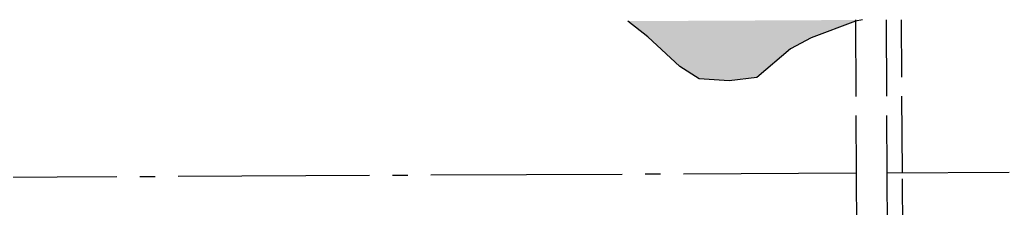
# Model space of a CAD drawing. Extents: x 521099 to 549685, y 6023217 to 6034691.
# Drawn here: x 523935 to 524581, y 6032090 to 6032213 of the extents above; entities that cross this region are included whole.
import ezdxf

# ---------------------------------------------------------------- set-up
doc = ezdxf.new("R2010")
doc.units = 0
doc.header["$LTSCALE"] = 5
doc.linetypes.add('foc-QUARTERLINE', pattern=[33, 25, -3, 2, -3])
doc.linetypes.add('foc-UNSURVEYED', pattern=[12.5, 10, -2.5])
for name, color, linetype in [('L-QSEC', 8, 'foc-QUARTERLINE'), ('L-USEC', 7, 'foc-UNSURVEYED'), ('T-WATER', 160, 'Continuous'), ('T-WATER-H', 133, 'Continuous')]:
    doc.layers.add(name, color=color, linetype=linetype)

msp = doc.modelspace()

# ---------------------------------------------------------------- hatches: boundary and pattern name
at = {"layer": 'T-WATER-H'}
h = msp.add_hatch(color=256, dxfattribs=at)
h.dxf.hatch_style = 1
h.paths.add_polyline_path([(524485.087, 6032212.729), (524331.818, 6032211.96), (524344.908, 6032201.786), (524365.663, 6032182.246), (524378.296, 6032174.147), (524397.924, 6032172.984), (524415.948, 6032175.066), (524438.119, 6032193.763), (524451.536, 6032200.969), (524480.396, 6032211.904)])

# ---------------------------------------------------------------- linework, layer by layer
at = {"layer": 'L-QSEC', "flags": 128}
for points in [[(523708.082, 6032108.879), (524480.932, 6032112.758)], [(524501.039, 6032112.859), (524580.879, 6032113.26)]]:
    msp.add_lwpolyline(points, dxfattribs=at)
at = {"layer": 'L-USEC', "flags": 128}
for points in [[(524480.389, 6032212.706), (524480.932, 6032112.758)], [(524500.495, 6032212.807), (524501.039, 6032112.859)], [(524511.091, 6032112.91), (524510.548, 6032212.857)], [(524480.932, 6032112.758), (524485.303, 6031308.623)], [(524501.039, 6032112.859), (524505.41, 6031308.733)], [(524515.462, 6031308.774), (524511.091, 6032112.91)]]:
    msp.add_lwpolyline(points, dxfattribs=at)
at = {"layer": 'T-WATER'}
msp.add_lwpolyline([(524485.087, 6032212.729), (524480.396, 6032211.904), (524451.536, 6032200.969), (524438.119, 6032193.763), (524415.948, 6032175.066), (524397.924, 6032172.984), (524378.296, 6032174.147), (524365.663, 6032182.246), (524344.908, 6032201.786), (524331.818, 6032211.96)], dxfattribs=at)

doc.saveas('drawing.dxf')
